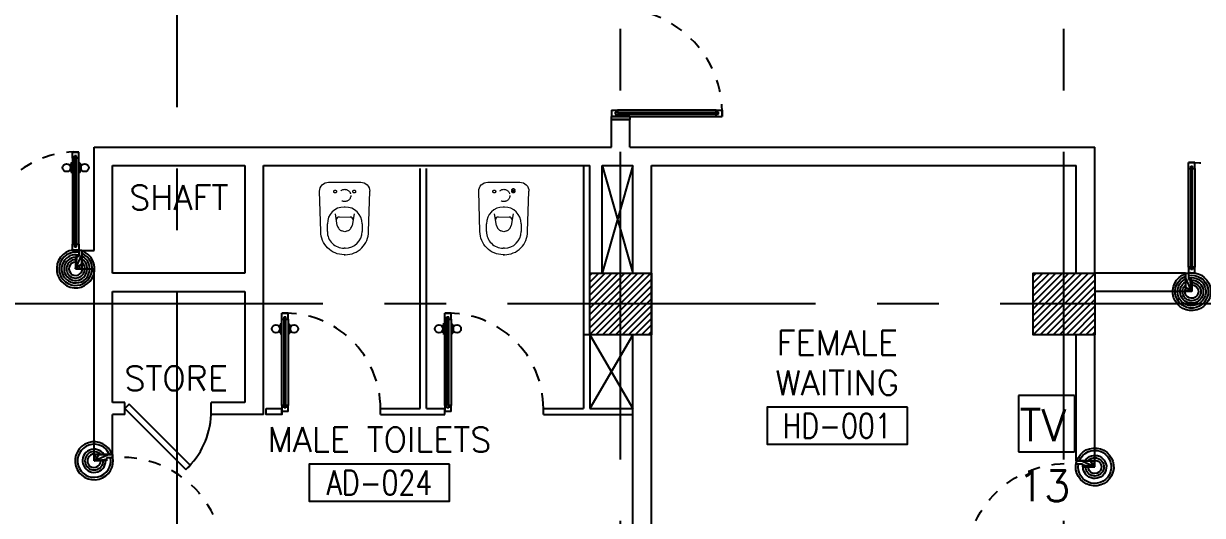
# Model space of a CAD drawing. Extents: x 417866.9 to 417960.2, y 43448 to 43538.2.
# Drawn here: x 417925.09 to 417934.66, y 43479.55 to 43483.55 of the extents above; entities that cross this region are included whole.
import ezdxf
from ezdxf.enums import TextEntityAlignment as Align

# ---------------------------------------------------------------- set-up
doc = ezdxf.new("R2010")
doc.units = 0
doc.header["$MEASUREMENT"] = 0
for name, pattern in [('CENTERX2', [4, 2.5, -0.5, 0.5, -0.5]), ('HIDDEN', [0.375, 0.25, -0.125]), ('HIDDEN2', [0.1875, 0.125, -0.0625])]:
    doc.linetypes.add(name, pattern=pattern)
doc.layers.get('0').update_dxf_attribs({"color": 11, "linetype": 'CONTINUOUS'})
for name, color, linetype in [('AXES', 11, 'CENTERX2'), ('COL', 11, 'CONTINUOUS'), ('DIM', 11, 'CONTINUOUS'), ('DOOR', 11, 'CONTINUOUS'), ('DOOR-DIM', 11, 'CONTINUOUS'), ('E-TV', 4, 'CONTINUOUS'), ('EJ', 11, 'CONTINUOUS'), ('FIX', 11, 'CONTINUOUS'), ('HAT', 11, 'CONTINUOUS'), ('PART', 11, 'CONTINUOUS'), ('RM-BOX', 11, 'CONTINUOUS'), ('RM-NAME', 11, 'CONTINUOUS'), ('RM-NO', 11, 'CONTINUOUS'), ('SHAFT', 11, 'CONTINUOUS'), ('TEXT', 11, 'CONTINUOUS'), ('WALL', 11, 'CONTINUOUS')]:
    doc.layers.add(name, color=color, linetype=linetype)
doc.styles.add('ROMANS', font='ROMANS.shx', dxfattribs={"width": 0.6})

# ---------------------------------------------------------------- blocks, each defined once
blk = doc.blocks.new('A$C5C1537D1')
at = {"layer": 'DOOR', "color": 0, "linetype": 'ByBlock'}
for p, q in [((25, 900), (25, 950)), ((75, 950), (25, 950)), ((25, 950), (75, 950)), ((25, 900), (42, 900)), ((42, 900), (42, 920)), ((42, 920), (58, 920)), ((58, 900), (58, 920)), ((58, 900), (75, 900)), ((75, 900), (75, 950)), ((1517.8, 777.6), (1517.8, 867.6)), ((1525, 867.6), (1517.8, 867.6)), ((1525, 900), (1525, 950)), ((1525, 950), (1575, 950)), ((1575, 950), (1525, 950)), ((1542, 900), (1525, 900)), ((1542, 900), (1542, 920)), ((1558, 920), (1542, 920)), ((1558, 900), (1558, 920)), ((1575, 900), (1558, 900)), ((1575, 900), (1575, 950)), ((1575, 867.6), (1582.2, 867.6)), ((1582.2, 777.6), (1582.2, 867.6)), ((1508.8, 855), (1508.8, 790.2)), ((1517.8, 855), (1508.8, 855)), ((1517.8, 790.2), (1508.8, 790.2)), ((1517.8, 855), (1517.8, 790.2)), ((1525, 777.6), (1517.8, 777.6)), ((1575, 777.6), (1582.2, 777.6)), ((1582.2, 855), (1582.2, 790.2)), ((1582.2, 855), (1591.2, 855)), ((1582.2, 790.2), (1591.2, 790.2)), ((1591.2, 855), (1591.2, 790.2)), ((25, 200), (25, 150)), ((42, 200), (25, 200)), ((42, 180), (42, 200)), ((58, 200), (58, 180)), ((75, 200), (58, 200)), ((75, 150), (75, 200)), ((1525, 150), (1525, 200)), ((1525, 200), (1542, 200)), ((1542, 200), (1542, 180)), ((1558, 180), (1558, 200)), ((1558, 200), (1575, 200)), ((1575, 200), (1575, 150)), ((0, 150), (25, 150)), ((0, 0), (0, 150)), ((25, 150), (25, 100)), ((75, 150), (25, 150)), ((25, 100), (50, 100)), ((58, 180), (42, 180)), ((50, 100), (50, 0)), ((1525, 150), (1575, 150)), ((1542, 180), (1558, 180)), ((1575, 100), (1550, 100)), ((1550, 100), (1550, 0)), ((1575, 150), (1575, 100)), ((1600, 150), (1575, 150)), ((1600, 0), (1600, 150)), ((50, 0), (0, 0)), ((1550, 0), (1600, 0))]:
    blk.add_line(p, q, dxfattribs=at)
at = {"layer": 'DOOR', "linetype": 'ByBlock'}
for p, q in [((25, 200), (25, 900)), ((42, 200), (42, 900)), ((58, 200), (58, 900)), ((75, 900), (75, 200)), ((1525, 900), (1525, 200)), ((1542, 200), (1542, 900)), ((1558, 200), (1558, 900)), ((1575, 200), (1575, 900))]:
    blk.add_line(p, q, dxfattribs=at)
at = {"layer": 'DOOR', "color": 9, "linetype": 'ByBlock'}
for p, q in [((50, 0), (0, 113.7)), ((50, 0), (36.6, 100)), ((1550, 0), (1600, 113.7)), ((1550, 0), (1563.4, 100)), ((50, 0), (0, 40.1)), ((1550, 0), (1600, 40.1))]:
    blk.add_line(p, q, dxfattribs=at)
at = {"layer": 'DOOR', "color": 0, "linetype": 'ByBlock'}
for centre in [(1476.5, 822.6), (1623.5, 822.6)]:
    blk.add_circle(centre, 32.4, dxfattribs=at)
at = {"layer": 'DOOR', "linetype": 'HIDDEN', "ltscale": 0.5}
for centre, start, end in [((50, 198.8), 356.27506, 91.90618), ((1550, 198.8), 88.09382, 183.72494)]:
    blk.add_arc(centre, 751.6, start, end, dxfattribs=at)
at = {"layer": 'DOOR', "color": 9, "linetype": 'ByBlock'}
for centre, radius, start, end in [((50, 0), 154.4, 103.71423, 108.89471), ((50, 0), 134.4, 100.71998, 111.84015), ((50, 0), 114.4, 102.62257, 115.91616), ((1550, 0), 134.4, 68.15985, 79.28002), ((1550, 0), 114.4, 64.08384, 77.37743), ((1550, 0), 154.4, 71.10529, 76.28577), ((50, 0), 94.4, 90, 121.98181), ((50, 0), 74.4, 90, 132.22357), ((50, 0), 54.4, 90, 156.79262), ((50, 0), 34.4, 90, 180), ((50, 0), 14.4, 90, 180), ((1550, 0), 94.4, 58.01819, 90), ((1550, 0), 74.4, 47.77643, 90), ((1550, 0), 54.4, 23.20738, 90), ((1550, 0), 34.4, 0, 90), ((1550, 0), 14.4, 0, 90)]:
    blk.add_arc(centre, radius, start, end, dxfattribs=at)
at = {"layer": 'WALL', "linetype": 'ByBlock'}
for p, q in [((0, 150), (0, 0)), ((1600, 150), (1600, 0))]:
    blk.add_line(p, q, dxfattribs=at)
blk = doc.blocks.new('DOOR90')
at = {"layer": 'DOOR', "color": 7, "linetype": 'ByBlock'}
for p, q in [((-150, 0), (0, 0)), ((-150, 0), (-150, -25)), ((0, -50), (-113.7, 0)), ((0, -50), (-40.1, 0)), ((0, -50), (0, 0)), ((-1000, -25), (-1050, -25)), ((-1050, -75), (-1050, -25)), ((-1050, -25), (-1050, -75)), ((-1000, -75), (-1050, -75)), ((-1000, -42), (-1020, -42)), ((-1020, -42), (-1020, -58)), ((-1000, -58), (-1020, -58)), ((-1000, -25), (-1000, -42)), ((-1000, -58), (-1000, -75)), ((-877.6, -17.8), (-967.6, -17.8)), ((-967.6, -25), (-967.6, -17.8)), ((-967.6, -75), (-967.6, -82.2)), ((-877.6, -82.2), (-967.6, -82.2)), ((-955, -8.8), (-890.2, -8.8)), ((-955, -17.8), (-955, -8.8)), ((-955, -17.8), (-890.2, -17.8)), ((-955, -82.2), (-890.2, -82.2)), ((-955, -82.2), (-955, -91.2)), ((-955, -91.2), (-890.2, -91.2)), ((-890.2, -17.8), (-890.2, -8.8)), ((-890.2, -82.2), (-890.2, -91.2)), ((-877.6, -25), (-877.6, -17.8)), ((-877.6, -75), (-877.6, -82.2)), ((-200, -25), (-150, -25)), ((-200, -42), (-200, -25)), ((-180, -42), (-200, -42)), ((-200, -58), (-180, -58)), ((-200, -75), (-200, -58)), ((-150, -75), (-200, -75)), ((-180, -58), (-180, -42)), ((-150, -25), (-100, -25)), ((-150, -75), (-150, -25)), ((-100, -25), (-100, -50)), ((0, -50), (-100, -36.6)), ((-100, -50), (0, -50)), ((0, -850), (-113.7, -900)), ((-100, -875), (-100, -850)), ((0, -850), (-100, -863.4)), ((-100, -850), (0, -850)), ((0, -850), (-40.1, -900)), ((0, -850), (0, -900)), ((-150, -875), (-100, -875)), ((-150, -900), (-150, -875)), ((-150, -900), (0, -900)), ((0, -900), (-150, -900))]:
    blk.add_line(p, q, dxfattribs=at)
at = {"layer": 'DOOR', "linetype": 'ByBlock'}
for p, q in [((-200, -25), (-1000, -25)), ((-200, -42), (-1000, -42)), ((-200, -58), (-1000, -58)), ((-1000, -75), (-200, -75))]:
    blk.add_line(p, q, dxfattribs=at)
at = {"layer": 'DOOR', "color": 7, "linetype": 'ByBlock'}
for centre in [(-922.6, 23.5), (-922.6, -123.5)]:
    blk.add_circle(centre, 32.4, dxfattribs=at)
for centre, radius, start, end in [((0, -50), 154.4, 161.10529, 166.28577), ((0, -50), 94.4, 148.01819, 180), ((0, -50), 134.4, 158.15985, 169.28002), ((0, -50), 114.4, 154.08384, 167.37743), ((0, -50), 74.4, 137.77643, 180), ((0, -50), 54.4, 113.20738, 180), ((0, -50), 34.4, 90, 180), ((0, -50), 14.4, 90, 180), ((0, -850), 94.4, 180, 211.98181), ((0, -850), 74.4, 180, 222.22357), ((0, -850), 54.4, 180, 246.79262), ((0, -850), 34.4, 180, 270), ((0, -850), 14.4, 180, 270), ((0, -850), 154.4, 193.71423, 198.89471), ((0, -850), 134.4, 190.71998, 201.84015)]:
    blk.add_arc(centre, radius, start, end, dxfattribs=at)
at = {"layer": 'DOOR', "linetype": 'HIDDEN', "ltscale": 0.5}
blk.add_arc((-222.2, -50), 828.2, 178.27012, 275.00304, dxfattribs=at)
blk = doc.blocks.new('WC')
at = {"layer": 'FIX', "lineweight": 20}
for p, q in [((475, 140.8), (538, 140.8)), ((339, 4.8), (339, -4.8)), ((394.8, 75.7), (490.4, 60.1)), ((533.7, 24.2), (539.5, 0)), ((539.5, 0), (533.7, -24.2)), ((674, 4.8), (674, -4.8)), ((490.4, -60.1), (394.8, -75.7)), ((538, -140.8), (475, -140.8)), ((213.2, -203.8), (210, -203.8))]:
    blk.add_line(p, q, dxfattribs=at)
at = {"layer": 'FIX', "linetype": 'Continuous', "lineweight": 20}
blk.add_line((420.1, -47.3), (420.4, 44.6), dxfattribs=at)
at = {"layer": 'FIX', "lineweight": 20}
for points in [[(210, -203.8, -0.414214), (137, -130.8), (137, 0), (137, 130.8, -0.414214), (210, 203.8)], [(727, -4.8), (727, 4.8, 0.414214), (538, 193.8), (210, 203.8)], [(727, 4.8), (727, -4.8, -0.414214), (538, -193.8), (210, -203.8)]]:
    blk.add_lwpolyline(points, format="xyb", dxfattribs=at)
at = {"layer": 'FIX', "linetype": 'HIDDEN2', "lineweight": 20, "ltscale": 0.3}
blk.add_circle((245, 0), 49.8, dxfattribs=at)
at = {"layer": 'FIX', "linetype": 'HIDDEN', "lineweight": 20, "ltscale": 0.05}
for centre in [(213.2, 77.5), (213.2, -77.5)]:
    blk.add_circle(centre, 11.6, dxfattribs=at)
at = {"layer": 'FIX', "lineweight": 20}
for centre, radius, start, end in [((475, 4.8), 136, 90, 180), ((538, 4.8), 136, 360, 90), ((464.4, -17.6), 82, 51.07583, 71.50405), ((473, -6.9), 68.2, 27.15318, 51.07583), ((475, -4.8), 136, 180, 270), ((464.4, 17.6), 82, 288.49595, 308.92417), ((473, 6.9), 68.2, 308.92417, 332.84682), ((538, -4.8), 136, 270, 0)]:
    blk.add_arc(centre, radius, start, end, dxfattribs=at)
at = {"layer": 'FIX', "linetype": 'Continuous', "lineweight": 20}
for centre, start, end in [((442.7, 45.5), 88.38785, 182.33379), ((442.4, -45.6), 177.66621, 271.61215)]:
    blk.add_arc(centre, 22.3, start, end, dxfattribs=at)
blk = doc.blocks.new('RM2')
at = {"layer": 'RM-NAME', "style": 'ROMANS'}
blk.add_text('SHAFT', height=200, dxfattribs=at).set_placement((0, 0), align=Align.MIDDLE)
blk = doc.blocks.new('A$C272A55A0')
at = {"layer": 'DOOR', "color": 0, "linetype": 'ByBlock'}
for p, q in [((0, 900.4), (0, 1050.4)), ((50, 1050.4), (0, 1050.4)), ((50, 950.4), (50, 1050.4)), ((1750, 950.4), (1750, 1050.4)), ((1750, 1050.4), (1800, 1050.4)), ((1800, 1050.4), (1800, 900.4)), ((0, 900.4), (25, 900.4)), ((25, 950.4), (50, 950.4)), ((25, 900.4), (25, 950.4)), ((75, 900.4), (25, 900.4)), ((25, 850.4), (25, 900.4)), ((58, 870.4), (42, 870.4)), ((42, 870.4), (42, 850.4)), ((58, 850.4), (58, 870.4)), ((75, 900.4), (75, 850.4)), ((1725, 900.4), (1775, 900.4)), ((1725, 900.4), (1725, 850.4)), ((1742, 870.4), (1758, 870.4)), ((1742, 850.4), (1742, 870.4)), ((1775, 950.4), (1750, 950.4)), ((1758, 870.4), (1758, 850.4)), ((1775, 900.4), (1775, 950.4)), ((1800, 900.4), (1775, 900.4)), ((1775, 850.4), (1775, 900.4)), ((42, 850.4), (25, 850.4)), ((75, 850.4), (58, 850.4)), ((1725, 850.4), (1742, 850.4)), ((1758, 850.4), (1775, 850.4)), ((1717.8, 160.1), (1708.8, 160.1)), ((1708.8, 95.3), (1708.8, 160.1)), ((1725, 172.7), (1717.8, 172.7)), ((1717.8, 172.7), (1717.8, 82.7)), ((1717.8, 95.3), (1717.8, 160.1)), ((1775, 172.7), (1782.2, 172.7)), ((1782.2, 172.7), (1782.2, 82.7)), ((1782.2, 160.1), (1791.2, 160.1)), ((1782.2, 95.3), (1782.2, 160.1)), ((1791.2, 95.3), (1791.2, 160.1)), ((25, 50.4), (42, 50.4)), ((25, 50.4), (25, 0.4)), ((25, 0.4), (75, 0.4)), ((75, 0.4), (25, 0.4)), ((42, 50.4), (42, 30.4)), ((42, 30.4), (58, 30.4)), ((58, 50.4), (75, 50.4)), ((58, 50.4), (58, 30.4)), ((75, 50.4), (75, 0.4)), ((1717.8, 95.3), (1708.8, 95.3)), ((1725, 82.7), (1717.8, 82.7)), ((1742, 50.4), (1725, 50.4)), ((1725, 50.4), (1725, 0.4)), ((1775, 0.4), (1725, 0.4)), ((1725, 0.4), (1775, 0.4)), ((1742, 50.4), (1742, 30.4)), ((1758, 30.4), (1742, 30.4)), ((1775, 50.4), (1758, 50.4)), ((1758, 50.4), (1758, 30.4)), ((1775, 82.7), (1782.2, 82.7)), ((1775, 50.4), (1775, 0.4)), ((1782.2, 95.3), (1791.2, 95.3))]:
    blk.add_line(p, q, dxfattribs=at)
at = {"layer": 'DOOR', "color": 9, "linetype": 'ByBlock'}
for p, q in [((50, 1050.4), (0, 1010.2)), ((50, 1050.4), (0, 936.6)), ((50, 1050.4), (36.6, 950.4)), ((1750, 1050.4), (1800, 1010.2)), ((1750, 1050.4), (1800, 936.6)), ((1750, 1050.4), (1763.4, 950.4))]:
    blk.add_line(p, q, dxfattribs=at)
at = {"layer": 'DOOR', "linetype": 'ByBlock'}
for p, q in [((25, 850.4), (25, 50.4)), ((42, 850.4), (42, 50.4)), ((58, 850.4), (58, 50.4)), ((75, 50.4), (75, 850.4)), ((1725, 50.4), (1725, 850.4)), ((1742, 850.4), (1742, 50.4)), ((1758, 850.4), (1758, 50.4)), ((1775, 850.4), (1775, 50.4))]:
    blk.add_line(p, q, dxfattribs=at)
at = {"layer": 'DOOR', "color": 0, "linetype": 'ByBlock'}
for centre in [(1676.5, 127.7), (1823.5, 127.7)]:
    blk.add_circle(centre, 32.4, dxfattribs=at)
at = {"layer": 'DOOR', "color": 9, "linetype": 'ByBlock'}
for centre, radius, start, end in [((50, 1050.4), 54.4, 203.20738, 270), ((50, 1050.4), 74.4, 227.77643, 270), ((50, 1050.4), 94.4, 238.01819, 270), ((50, 1050.4), 34.4, 180, 270), ((50, 1050.4), 14.4, 180, 270), ((1750, 1050.4), 14.4, 270, 0), ((1750, 1050.4), 34.4, 270, 0), ((1750, 1050.4), 54.4, 270, 336.79262), ((1750, 1050.4), 74.4, 270, 312.22357), ((1750, 1050.4), 94.4, 270, 301.98181), ((50, 1050.4), 114.4, 244.08384, 257.37743), ((50, 1050.4), 134.4, 248.15985, 259.28002), ((50, 1050.4), 154.4, 251.10529, 256.28577), ((1750, 1050.4), 114.4, 282.62257, 295.91616), ((1750, 1050.4), 134.4, 280.71998, 291.84015), ((1750, 1050.4), 154.4, 283.71423, 288.89471)]:
    blk.add_arc(centre, radius, start, end, dxfattribs=at)
at = {"layer": 'DOOR', "linetype": 'HIDDEN', "ltscale": 0.5}
for centre, start, end in [((50, 851.4), 268.31738, 3.29648), ((1750, 851.4), 176.70352, 271.68262)]:
    blk.add_arc(centre, 851.4, start, end, dxfattribs=at)
at = {"layer": 'WALL', "linetype": 'ByBlock'}
blk.add_line((1800, 900.4), (1800, 1050.4), dxfattribs=at)
blk = doc.blocks.new('RM1')
at = {"layer": 'RM-BOX'}
blk.add_lwpolyline([(569.9, -200), (-569.9, -200), (-569.9, -500), (569.9, -500)], close=True, dxfattribs=at)
at = {"layer": 'RM-NAME', "style": 'ROMANS'}
for tag, p in [('ROOMNAME1', (0, 323.8)), ('ROOMNAME2', (0, 0))]:
    blk.add_attdef(tag, text='', height=200, dxfattribs=at).set_placement(p, align=Align.MIDDLE)
at = {"layer": 'RM-NO', "style": 'ROMANS', "width": 0.8}
blk.add_attdef('ROOMNO', text='', height=200, dxfattribs=at).set_placement((0, -350), align=Align.MIDDLE)
blk = doc.blocks.new('COL50')
at = {"layer": 'COL'}
blk.add_lwpolyline([(-250, 250), (-250, -250), (250, -250), (250, 250)], close=True, dxfattribs=at)
blk = doc.blocks.new('*X67')
at = {"color": 0}
for p, q in [((235124.7, 25061), (235624.7, 25561)), ((235128.6, 25117.8), (235571.7, 25561)), ((235128.6, 25170.9), (235518.7, 25561)), ((235128.6, 25223.9), (235465.6, 25561)), ((235128.6, 25276.9), (235412.6, 25561)), ((235128.6, 25330), (235359.6, 25561)), ((235128.6, 25383), (235306.5, 25561)), ((235128.6, 25436), (235253.5, 25561)), ((235128.6, 25489.1), (235200.5, 25561)), ((235128.6, 25542.1), (235147.4, 25561)), ((235177.8, 25061), (235628.6, 25511.8)), ((235230.8, 25061), (235628.6, 25458.7)), ((235283.8, 25061), (235628.6, 25405.7)), ((235336.9, 25061), (235628.6, 25352.7)), ((235389.9, 25061), (235628.6, 25299.6)), ((235442.9, 25061), (235628.6, 25246.6)), ((235496, 25061), (235628.6, 25193.6)), ((235549, 25061), (235628.6, 25140.5)), ((235602, 25061), (235628.6, 25087.5))]:
    blk.add_line(p, q, dxfattribs=at)
blk = doc.blocks.new('*X66')
at = {"color": 0}
for p, q in [((238728.6, 25111.6), (239178, 25561)), ((238728.6, 25164.6), (239124.9, 25561)), ((238728.6, 25217.7), (239071.9, 25561)), ((238728.6, 25270.7), (239018.9, 25561)), ((238728.6, 25323.7), (238965.8, 25561)), ((238728.6, 25376.8), (238912.8, 25561)), ((238728.6, 25429.8), (238859.8, 25561)), ((238728.6, 25482.8), (238806.7, 25561)), ((238728.6, 25535.9), (238753.7, 25561)), ((238728.6, 25058.6), (239228.6, 25558.6)), ((238784, 25061), (239228.6, 25505.5)), ((238837.1, 25061), (239228.6, 25452.5)), ((238890.1, 25061), (239228.6, 25399.5)), ((238943.1, 25061), (239228.6, 25346.4)), ((238996.2, 25061), (239228.6, 25293.4)), ((239049.2, 25061), (239228.6, 25240.4)), ((239102.2, 25061), (239228.6, 25187.3)), ((239155.3, 25061), (239228.6, 25134.3)), ((239208.3, 25061), (239228.6, 25081.3))]:
    blk.add_line(p, q, dxfattribs=at)
blk = doc.blocks.new('fe-door')
at = {"layer": 'DOOR', "color": 0, "linetype": 'ByBlock'}
for p, q in [((-900, 1775), (-900, 1725)), ((-900, 1725), (-900, 1775)), ((-850, 1775), (-900, 1775)), ((-850, 1725), (-900, 1725)), ((-870, 1758), (-870, 1742)), ((-850, 1758), (-870, 1758)), ((-850, 1742), (-870, 1742)), ((-850, 1775), (-850, 1758)), ((-850, 1742), (-850, 1725)), ((-817.6, 1775), (-817.6, 1782.2)), ((-727.6, 1782.2), (-817.6, 1782.2)), ((-817.6, 1725), (-817.6, 1717.8)), ((-805, 1782.2), (-805, 1791.2)), ((-805, 1791.2), (-740.2, 1791.2)), ((-805, 1782.2), (-740.2, 1782.2)), ((-740.2, 1782.2), (-740.2, 1791.2)), ((-727.6, 1775), (-727.6, 1782.2)), ((-727.6, 1725), (-727.6, 1717.8)), ((-50, 1758), (-50, 1775)), ((-50, 1775), (0, 1775)), ((-30, 1758), (-50, 1758)), ((-50, 1725), (-50, 1742)), ((-50, 1742), (-30, 1742)), ((0, 1725), (-50, 1725)), ((-30, 1742), (-30, 1758)), ((150, 1800), (0, 1800)), ((0, 1800), (0, 1775)), ((0, 1725), (0, 1775)), ((0, 1775), (150, 1775)), ((150, 1775), (150, 1800)), ((-727.6, 1717.8), (-817.6, 1717.8)), ((-805, 1717.8), (-805, 1708.8)), ((-805, 1717.8), (-740.2, 1717.8)), ((-805, 1708.8), (-740.2, 1708.8)), ((-740.2, 1717.8), (-740.2, 1708.8)), ((0, 75), (0, 25)), ((0, 75), (50, 75)), ((0, 0), (0, 25)), ((0, 25), (50, 25)), ((150, 25), (0, 25)), ((0, 0), (150, 0)), ((30, 58), (30, 42)), ((50, 58), (30, 58)), ((30, 42), (50, 42)), ((50, 75), (50, 58)), ((50, 42), (50, 25)), ((150, 25), (150, 0)), ((850, 58), (850, 75)), ((850, 75), (900, 75)), ((850, 58), (870, 58)), ((850, 25), (850, 42)), ((850, 42), (870, 42)), ((850, 25), (900, 25)), ((870, 42), (870, 58)), ((900, 25), (900, 75)), ((900, 75), (900, 25))]:
    blk.add_line(p, q, dxfattribs=at)
at = {"layer": 'DOOR', "linetype": 'ByBlock'}
for p, q in [((-50, 1775), (-850, 1775)), ((-50, 1758), (-850, 1758)), ((-50, 1742), (-850, 1742)), ((-850, 1725), (-50, 1725)), ((850, 75), (50, 75)), ((50, 58), (850, 58)), ((50, 42), (850, 42)), ((50, 25), (850, 25))]:
    blk.add_line(p, q, dxfattribs=at)
at = {"layer": 'DOOR', "color": 0, "linetype": 'ByBlock'}
for centre in [(-772.6, 1823.5), (-772.6, 1676.5)]:
    blk.add_circle(centre, 32.4, dxfattribs=at)
at = {"layer": 'DOOR', "linetype": 'HIDDEN', "ltscale": 0.5}
for centre, start, end in [((-49, 1750), 178.31738, 273.29648), ((49, 50), 358.31738, 93.29648)]:
    blk.add_arc(centre, 851.4, start, end, dxfattribs=at)
at = {"layer": 'WALL'}
for p, q in [((0, 1800), (150, 1800)), ((0, 0), (150, 0))]:
    blk.add_line(p, q, dxfattribs=at)
at = {"layer": 'WALL', "linetype": 'ByBlock'}
blk.add_line((0, 1800), (150, 1800), dxfattribs=at)

msp = doc.modelspace()

# ---------------------------------------------------------------- linework, layer by layer
at = {"layer": 'AXES'}
for p, q in [((417929.9366, 43460.01), (417929.9366, 43537.5491)), ((417933.5366, 43460.01), (417933.5366, 43537.5491)), ((417926.3366, 43466.8743), (417926.3366, 43525.6943)), ((417959.5194, 43481.2743), (417889.6966, 43481.2743))]:
    msp.add_line(p, q, dxfattribs=at)
at = {"layer": 'DOOR', "linetype": 'ByBlock'}
for p, q in [((417927.1866, 43481.1993), (417927.2366, 43481.1993)), ((417927.2366, 43481.1993), (417927.1866, 43481.1993)), ((417927.1866, 43481.1493), (417927.1866, 43481.1993)), ((417927.2366, 43481.1493), (417927.2366, 43481.1993)), ((417928.5097, 43481.1993), (417928.5597, 43481.1993)), ((417928.5597, 43481.1993), (417928.5097, 43481.1993)), ((417928.5097, 43481.1493), (417928.5097, 43481.1993)), ((417928.5597, 43481.1493), (417928.5597, 43481.1993)), ((417927.1794, 43481.1044), (417927.1704, 43481.1044)), ((417927.1704, 43481.1044), (417927.1704, 43481.0396)), ((417927.1866, 43481.117), (417927.1794, 43481.117)), ((417927.1794, 43481.027), (417927.1794, 43481.117)), ((417927.1794, 43481.1044), (417927.1794, 43481.0396)), ((417927.1866, 43480.4493), (417927.1866, 43481.1493)), ((417927.1866, 43481.1493), (417927.2036, 43481.1493)), ((417927.2036, 43481.1693), (417927.2196, 43481.1693)), ((417927.2036, 43481.1493), (417927.2036, 43481.1693)), ((417927.2036, 43480.4493), (417927.2036, 43481.1493)), ((417927.2196, 43481.1493), (417927.2196, 43481.1693)), ((417927.2196, 43480.4493), (417927.2196, 43481.1493)), ((417927.2196, 43481.1493), (417927.2366, 43481.1493)), ((417927.2366, 43481.1493), (417927.2366, 43480.4493)), ((417927.2366, 43481.117), (417927.2438, 43481.117)), ((417927.2438, 43481.027), (417927.2438, 43481.117)), ((417927.2438, 43481.1044), (417927.2528, 43481.1044)), ((417927.2438, 43481.1044), (417927.2438, 43481.0396)), ((417927.2528, 43481.1044), (417927.2528, 43481.0396)), ((417928.5025, 43481.1044), (417928.4935, 43481.1044)), ((417928.4935, 43481.1044), (417928.4935, 43481.0396)), ((417928.5097, 43481.117), (417928.5025, 43481.117)), ((417928.5025, 43481.027), (417928.5025, 43481.117)), ((417928.5025, 43481.1044), (417928.5025, 43481.0396)), ((417928.5097, 43480.4493), (417928.5097, 43481.1493)), ((417928.5097, 43481.1493), (417928.5267, 43481.1493)), ((417928.5267, 43481.1693), (417928.5427, 43481.1693)), ((417928.5267, 43481.1493), (417928.5267, 43481.1693)), ((417928.5267, 43480.4493), (417928.5267, 43481.1493)), ((417928.5427, 43481.1493), (417928.5427, 43481.1693)), ((417928.5427, 43480.4493), (417928.5427, 43481.1493)), ((417928.5427, 43481.1493), (417928.5597, 43481.1493)), ((417928.5597, 43481.1493), (417928.5597, 43480.4493)), ((417928.5597, 43481.117), (417928.5669, 43481.117)), ((417928.5669, 43481.027), (417928.5669, 43481.117)), ((417928.5669, 43481.1044), (417928.5759, 43481.1044)), ((417928.5669, 43481.1044), (417928.5669, 43481.0396)), ((417928.5759, 43481.1044), (417928.5759, 43481.0396)), ((417927.1794, 43481.0396), (417927.1704, 43481.0396)), ((417927.1866, 43481.027), (417927.1794, 43481.027)), ((417927.2366, 43481.027), (417927.2438, 43481.027)), ((417927.2438, 43481.0396), (417927.2528, 43481.0396)), ((417928.5025, 43481.0396), (417928.4935, 43481.0396)), ((417928.5097, 43481.027), (417928.5025, 43481.027)), ((417928.5597, 43481.027), (417928.5669, 43481.027)), ((417928.5669, 43481.0396), (417928.5759, 43481.0396)), ((417927.1866, 43480.4493), (417927.1866, 43480.3993)), ((417927.2036, 43480.4493), (417927.1866, 43480.4493)), ((417927.2036, 43480.4293), (417927.2036, 43480.4493)), ((417927.2196, 43480.4293), (417927.2036, 43480.4293)), ((417927.2196, 43480.4493), (417927.2196, 43480.4293)), ((417927.2366, 43480.4493), (417927.2196, 43480.4493)), ((417927.2366, 43480.3993), (417927.2366, 43480.4493)), ((417928.5097, 43480.4493), (417928.5097, 43480.3993)), ((417928.5267, 43480.4493), (417928.5097, 43480.4493)), ((417928.5267, 43480.4293), (417928.5267, 43480.4493)), ((417928.5427, 43480.4293), (417928.5267, 43480.4293)), ((417928.5427, 43480.4493), (417928.5427, 43480.4293)), ((417928.5597, 43480.4493), (417928.5427, 43480.4493)), ((417928.5597, 43480.3993), (417928.5597, 43480.4493)), ((417927.2366, 43480.3993), (417927.1866, 43480.3993)), ((417928.5597, 43480.3993), (417928.5097, 43480.3993))]:
    msp.add_line(p, q, dxfattribs=at)
at = {"layer": 'DOOR'}
for p, q in [((417925.947, 43480.4597), (417925.9116, 43480.4243)), ((417925.9116, 43480.4243), (417926.4066, 43479.9294)), ((417926.442, 43479.9647), (417925.947, 43480.4597)), ((417926.4066, 43479.9294), (417926.442, 43479.9647))]:
    msp.add_line(p, q, dxfattribs=at)
at = {"layer": 'DOOR', "linetype": 'ByBlock'}
for centre in [(417927.1381, 43481.072), (417927.2851, 43481.072), (417928.4612, 43481.072), (417928.6082, 43481.072)]:
    msp.add_circle(centre, 0.0324, dxfattribs=at)
at = {"layer": 'DOOR', "linetype": 'HIDDEN', "ltscale": 0.5}
for centre in [(417927.2116, 43480.4247), (417928.5347, 43480.4247)]:
    msp.add_arc(centre, 0.775, 359.97019, 91.84857, dxfattribs=at)
at = {"layer": 'DOOR'}
msp.add_arc((417925.972, 43480.3993), 0.6401, 312.76214, 357.76185, dxfattribs=at)
at = {"layer": 'E-TV', "color": 4}
for p, q in [((417933.1679, 43480.5294), (417933.1679, 43480.0717)), ((417933.6228, 43480.5294), (417933.1679, 43480.5294)), ((417933.6228, 43480.5294), (417933.6228, 43480.0717)), ((417933.1679, 43480.0717), (417933.6233, 43480.0717))]:
    msp.add_line(p, q, dxfattribs=at)
at = {"layer": 'FIX', "color": 1, "linetype": 'HIDDEN', "lineweight": 20, "ltscale": 0.05}
msp.add_circle((417929.0656, 43482.2002), 0.0116, dxfattribs=at)
at = {"layer": 'PART'}
for p, q in [((417928.3097, 43480.4243), (417928.3097, 43482.3763)), ((417928.3597, 43480.4243), (417928.3597, 43482.3763)), ((417929.6366, 43482.3993), (417929.6366, 43481.0243)), ((417929.6366, 43481.0243), (417929.6366, 43480.4243)), ((417929.6866, 43481.0243), (417929.6366, 43481.0243)), ((417929.6866, 43481.0243), (417929.6866, 43480.4243)), ((417927.1866, 43480.3743), (417927.1866, 43480.4243)), ((417927.9866, 43480.4243), (417928.3097, 43480.4243)), ((417927.9866, 43480.3743), (417927.9866, 43480.4243)), ((417928.3597, 43480.4243), (417928.5097, 43480.4243)), ((417928.5097, 43480.3743), (417928.5097, 43480.4243)), ((417929.3097, 43480.4243), (417929.6366, 43480.4243)), ((417929.3097, 43480.3743), (417929.3097, 43480.4243)), ((417929.6866, 43480.4243), (417930.0366, 43480.4243)), ((417927.9866, 43480.3743), (417928.5097, 43480.3743)), ((417929.3097, 43480.3743), (417930.0366, 43480.3743))]:
    msp.add_line(p, q, dxfattribs=at)
msp.add_lwpolyline([(417927.0593, 43480.4243), (417927.1866, 43480.4243), (417927.1866, 43480.3743), (417927.0593, 43480.3743)], close=True, dxfattribs=at)
at = {"layer": 'SHAFT'}
for p, q in [((417929.7866, 43482.3993), (417930.0366, 43481.5243)), ((417930.0366, 43482.3993), (417929.7866, 43481.5243)), ((417929.6866, 43481.0243), (417930.0366, 43480.4243)), ((417930.0366, 43481.0243), (417929.6866, 43480.4243))]:
    msp.add_line(p, q, dxfattribs=at)
at = {"layer": 'WALL'}
for p, q in [((417929.8616, 43482.5493), (417929.8616, 43482.7743)), ((417930.0116, 43482.7743), (417929.8616, 43482.7743)), ((417930.0116, 43482.5493), (417930.0116, 43482.7743)), ((417925.6616, 43482.5493), (417929.8616, 43482.5493)), ((417925.6616, 43481.7095), (417925.6616, 43482.5493)), ((417930.0116, 43482.5493), (417933.7866, 43482.5493)), ((417933.7866, 43481.5243), (417933.7866, 43482.5493)), ((417925.6616, 43482.3743), (417925.6616, 43482.3993)), ((417925.8116, 43482.3743), (417925.8116, 43482.3993)), ((417925.8116, 43482.3993), (417926.8866, 43482.3993)), ((417925.8116, 43481.5243), (417925.8116, 43482.3743)), ((417926.8866, 43482.3993), (417926.8866, 43481.5243)), ((417927.0366, 43482.3993), (417929.6866, 43482.3993)), ((417927.0366, 43480.3743), (417927.0366, 43482.3993)), ((417929.6866, 43481.5243), (417929.6866, 43482.3993)), ((417929.7866, 43481.5243), (417929.7866, 43482.3993)), ((417929.7866, 43482.3993), (417930.0366, 43482.3993)), ((417930.0366, 43481.5243), (417930.0366, 43482.3993)), ((417930.1866, 43478.9493), (417930.1866, 43482.3993)), ((417930.1866, 43482.3993), (417933.6366, 43482.3993)), ((417933.6366, 43481.5243), (417933.6366, 43482.3993)), ((417925.5616, 43481.7095), (417925.6616, 43481.7095)), ((417925.5616, 43481.5595), (417925.5616, 43481.7095)), ((417925.5616, 43481.5595), (417925.6616, 43481.5595)), ((417925.6616, 43480.0493), (417925.6616, 43481.5595)), ((417926.8866, 43481.5243), (417925.8116, 43481.5243)), ((417934.5236, 43481.5243), (417933.7866, 43481.5243)), ((417934.5236, 43481.5243), (417934.5236, 43481.3743)), ((417925.8116, 43481.3743), (417926.8866, 43481.3743)), ((417925.8116, 43480.4743), (417925.8116, 43481.3743)), ((417926.8866, 43481.3743), (417926.8866, 43480.4743)), ((417934.5236, 43481.3743), (417933.7866, 43481.3743)), ((417930.0366, 43478.9493), (417930.0366, 43481.0243)), ((417933.6366, 43479.9993), (417933.6366, 43481.0243)), ((417933.7866, 43479.9993), (417933.7866, 43481.0243)), ((417925.9116, 43480.4743), (417925.8116, 43480.4743)), ((417925.9116, 43480.3743), (417925.9116, 43480.4743)), ((417926.6116, 43480.3743), (417926.6116, 43480.4743)), ((417926.8866, 43480.4743), (417926.6116, 43480.4743)), ((417925.9116, 43480.3743), (417925.8116, 43480.3743)), ((417925.8116, 43480.0493), (417925.8116, 43480.3743)), ((417927.0366, 43480.3743), (417926.6116, 43480.3743)), ((417925.8116, 43480.0493), (417925.6616, 43480.0493)), ((417933.6366, 43479.9993), (417933.7866, 43479.9993))]:
    msp.add_line(p, q, dxfattribs=at)

# ---------------------------------------------------------------- block references
at = {"layer": 'COL', "xscale": -0.001000000047497451, "yscale": 0.0009999999892897904, "zscale": 0.001}
for p in [(417929.9366, 43481.2743), (417933.5366, 43481.2743)]:
    msp.add_blockref('COL50', p, dxfattribs=at)
at = {"layer": 'DIM', "xscale": 0.001000000047497451, "yscale": 0.0009999999892897904, "zscale": 0.001}
msp.add_blockref('fe-door', (417929.8616, 43482.7743), dxfattribs=at)
at = {"layer": 'DOOR', "color": 0, "xscale": 0.001000000047497451, "yscale": 0.0009999999892897904, "zscale": 0.001}
msp.add_blockref('A$C5C1537D1', (417923.9616, 43481.5595), dxfattribs=at)
at = {"layer": 'DOOR', "color": 0, "yscale": 0.0009999999892897904, "zscale": 0.001, "rotation": 180}
for name, p, xscale in [('A$C272A55A0', (417934.5236, 43482.4247), -0.001000000047497451), ('DOOR90', (417925.6616, 43479.1493), 0.001000000047497451)]:
    msp.add_blockref(name, p, dxfattribs=dict(at, xscale=xscale))
at = {"layer": 'DOOR-DIM', "xscale": -0.001000000047497451, "yscale": 0.0009999999892897904, "zscale": 0.001, "rotation": 180}
msp.add_blockref('DOOR90', (417933.7866, 43479.0993), dxfattribs=at)
at = {"layer": 'EJ', "xscale": 0.001000000047497451, "yscale": 0.0009999999892897904, "zscale": 0.001}
msp.add_blockref('RM2', (417926.3491, 43482.1398), dxfattribs=at)
at = {"layer": 'HAT', "xscale": 0.001000000047497451, "yscale": 0.0009999999892897904, "zscale": 0.001}
for name in ['*X67', '*X66']:
    msp.add_blockref(name, (417694.5581, 43455.9633), dxfattribs=at)
msp.add_blockref('RM1', (417931.6956, 43480.6339), dxfattribs=at).add_auto_attribs({'ROOMNO': 'HD-001', 'ROOMNAME2': 'WAITING', 'ROOMNAME1': 'FEMALE'})
at = {"layer": 'TEXT', "xscale": 0.0009999999892897904, "yscale": 0.0009999999892897904, "zscale": 0.001, "rotation": 270}
for p in [(417927.6961, 43482.4013), (417928.9881, 43482.4013)]:
    msp.add_blockref('WC', p, dxfattribs=at)
at = {"layer": 'WALL', "xscale": 0.001000000047497451, "yscale": 0.0009999999892897904, "zscale": 0.001}
msp.add_blockref('RM1', (417927.9786, 43480.1715), dxfattribs=at).add_auto_attribs({'ROOMNO': 'AD-024', 'ROOMNAME2': 'MALE TOILETS'})

# ---------------------------------------------------------------- texts
at = {"layer": 'E-TV', "color": 4, "style": 'ROMANS'}
for s, height, p in [('TV', 0.26, (417933.1756, 43480.1589)), ('13', 0.25, (417933.1601, 43479.6707))]:
    msp.add_text(s, height=height, dxfattribs=at).set_placement(p)
at = {"layer": 'RM-NAME', "style": 'ROMANS'}
msp.add_text('STORE', height=0.2, dxfattribs=at).set_placement((417926.3277, 43480.6698), align=Align.MIDDLE)

doc.saveas('drawing.dxf')
